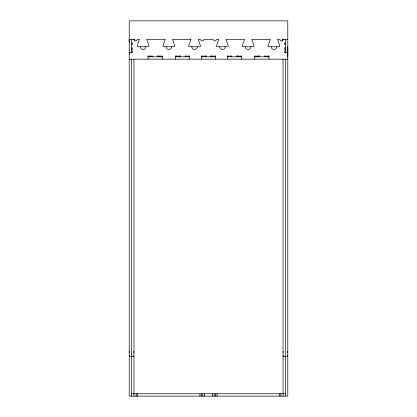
<?xml version="1.0" encoding="UTF-8"?>
<svg xmlns="http://www.w3.org/2000/svg" width="417" height="417" viewBox="0 0 417 417"><rect width="100%" height="100%" fill="white"/><g stroke="black" fill="none" stroke-linecap="round" stroke-linejoin="round"><path stroke-width="0.63" d="M129.213 42.524L129.213 39.349L134.764 39.349L134.764 40.939M287.787 56.795L287.787 46.751M287.787 39.349L287.787 20.85L129.213 20.85L129.213 396.15L287.787 396.15L287.787 39.349L282.236 39.349L282.236 40.939M131.59 43.05L132.382 43.05L132.382 44.635L131.59 44.635M285.41 43.05L284.618 43.05L284.618 44.635L285.41 44.635M131.59 47.939L132.382 47.939L132.382 49.524L131.59 49.524M285.41 47.939L284.618 47.939L284.618 49.524L285.41 49.524M131.59 50.978L132.382 50.978L132.382 52.568L129.213 52.568M285.41 50.978L284.618 50.978L284.618 52.568L287.787 52.568M129.213 54.153L129.609 54.153M287.391 54.153L287.787 54.153M157.49 56.003L159.341 56.003L159.341 56.795M180.222 56.003L178.372 56.003L178.372 56.795M236.778 56.003L238.628 56.003L238.628 56.795M259.51 56.003L257.659 56.003L257.659 56.795M147.978 56.795L162.708 56.795M175.463 56.795L189.735 56.795M201.166 56.795L215.834 56.795M227.265 56.795L241.537 56.795M254.292 56.795L269.022 56.795M129.213 59.172L287.787 59.172M129.213 351.552L129.51 351.552M133.669 351.552L133.966 351.552M283.034 351.552L283.331 351.552M287.49 351.552L287.787 351.552M129.213 352.568L129.51 352.568M133.669 352.568L133.966 352.568M283.034 352.568L283.331 352.568M287.49 352.568L287.787 352.568M129.213 355.44L129.51 355.44M133.669 355.44L133.966 355.44M283.034 355.44L283.331 355.44M287.49 355.44L287.787 355.44M129.213 356.504L133.966 356.504M283.034 356.504L287.787 356.504M131.59 393.773L285.41 393.773M285.41 39.349L285.41 53.027M285.41 59.172L285.41 396.15M283.034 59.172L283.034 396.15M280.839 393.773L280.839 396.15M279.254 393.773L279.254 396.15M269.022 59.172L269.022 56.003L267.438 56.003L267.438 56.795M266.119 56.795L266.119 56.003L264.529 56.003L264.529 56.795M259.244 56.003L259.244 56.795M258.451 56.003L258.451 56.795M256.335 56.795L256.335 56.003L254.751 56.003L254.751 59.172M241.537 59.172L241.537 56.003L239.952 56.003L239.952 56.795M237.836 56.003L237.836 56.795M237.044 56.003L237.044 56.795M231.758 56.795L231.758 56.003L230.174 56.003L230.174 56.795M228.85 56.795L228.85 56.003L227.265 56.003L227.265 59.172M217.038 393.773L217.038 396.15M215.636 59.172L215.636 56.003L214.051 56.003L214.051 56.795M215.448 393.773L215.448 396.15M214.135 393.773L214.135 396.15M212.727 56.795L212.727 56.003L210.877 56.003L210.877 56.795M212.55 393.773L212.55 396.15M211.143 56.003L211.143 56.795M206.123 56.795L206.123 56.003L204.273 56.003L204.273 56.795M205.857 56.003L205.857 56.795M204.45 393.773L204.45 396.15M202.949 56.795L202.949 56.003L201.364 56.003L201.364 59.172M202.865 393.773L202.865 396.15M201.552 393.773L201.552 396.15M199.962 393.773L199.962 396.15M189.735 59.172L189.735 56.003L188.15 56.003L188.15 56.795M186.826 56.795L186.826 56.003L185.242 56.003L185.242 56.795M179.956 56.003L179.956 56.795M179.164 56.003L179.164 56.795M177.048 56.795L177.048 56.003L175.463 56.003L175.463 59.172M162.249 59.172L162.249 56.003L160.665 56.003L160.665 56.795M158.549 56.003L158.549 56.795M157.756 56.003L157.756 56.795M152.471 56.795L152.471 56.003L150.881 56.003L150.881 56.795M149.562 56.795L149.562 56.003L147.978 56.003L147.978 59.172M137.746 393.773L137.746 396.15M136.161 393.773L136.161 396.15M133.966 59.172L133.966 396.15M131.59 39.349L131.59 53.027M131.59 59.172L131.59 396.15M283.737 39.349A0.792 0.792 0 0 0 283.101 39.672L282.768 40.298A1.585 1.585 0 0 1 280.224 40.298L279.89 39.672A0.792 0.792 0 0 0 279.254 39.349L277.581 39.349A0.798 0.798 0 0 0 277.613 39.579L279.849 45.959A0.792 0.792 0 0 1 279.051 46.751L268.746 46.751A0.792 0.792 0 0 1 267.954 45.959L270.185 39.579A0.798 0.798 0 0 0 270.221 39.349L251.826 39.349A0.798 0.798 0 0 0 251.858 39.579L254.089 45.959A0.792 0.792 0 0 1 253.296 46.751L242.991 46.751A0.792 0.792 0 0 1 242.199 45.959L244.43 39.579A0.798 0.798 0 0 0 244.466 39.349L226.071 39.349A0.798 0.798 0 0 0 226.103 39.579L228.334 45.959A0.792 0.792 0 0 1 227.541 46.751L217.236 46.751A0.792 0.792 0 0 1 216.444 45.959L218.675 39.579A0.798 0.798 0 0 0 218.706 39.349L217.038 39.349A0.792 0.792 0 0 0 216.402 39.672L216.063 40.298A1.585 1.585 0 0 1 213.52 40.298L213.186 39.672A0.792 0.792 0 0 0 212.55 39.349L204.45 39.349A0.792 0.792 0 0 0 203.814 39.672L203.48 40.298A1.585 1.585 0 0 1 200.937 40.298L200.598 39.672A0.792 0.792 0 0 0 199.962 39.349L198.294 39.349A0.798 0.798 0 0 0 198.325 39.579L200.556 45.959A0.792 0.792 0 0 1 199.764 46.751L189.459 46.751A0.792 0.792 0 0 1 188.666 45.959L190.897 39.579A0.798 0.798 0 0 0 190.929 39.349L172.534 39.349A0.798 0.798 0 0 0 172.57 39.579L174.801 45.959A0.792 0.792 0 0 1 174.009 46.751L163.704 46.751A0.792 0.792 0 0 1 162.911 45.959L165.142 39.579A0.792 0.792 0 0 0 165.174 39.349L146.779 39.349A0.798 0.798 0 0 0 146.815 39.579L149.046 45.959A0.792 0.792 0 0 1 148.254 46.751L137.949 46.751A0.792 0.792 0 0 1 137.151 45.959L139.387 39.579A0.798 0.798 0 0 0 139.419 39.349L137.746 39.349A0.792 0.792 0 0 0 137.11 39.672L136.776 40.298A1.585 1.585 0 0 1 134.232 40.298L133.899 39.672A0.792 0.792 0 0 0 133.263 39.349M276.674 46.751A2.773 2.773 0 0 1 273.901 49.524A2.773 2.773 0 0 1 271.123 46.751M250.919 46.751A2.773 2.773 0 0 1 248.146 49.524A2.773 2.773 0 0 1 245.368 46.751M225.164 46.751A2.773 2.773 0 0 1 222.391 49.524A2.773 2.773 0 0 1 219.613 46.751M197.387 46.751A2.773 2.773 0 0 1 194.609 49.524A2.773 2.773 0 0 1 191.836 46.751M171.632 46.751A2.773 2.773 0 0 1 168.854 49.524A2.773 2.773 0 0 1 166.081 46.751M145.877 46.751A2.773 2.773 0 0 1 143.099 49.524A2.773 2.773 0 0 1 140.326 46.751"/></g></svg>
